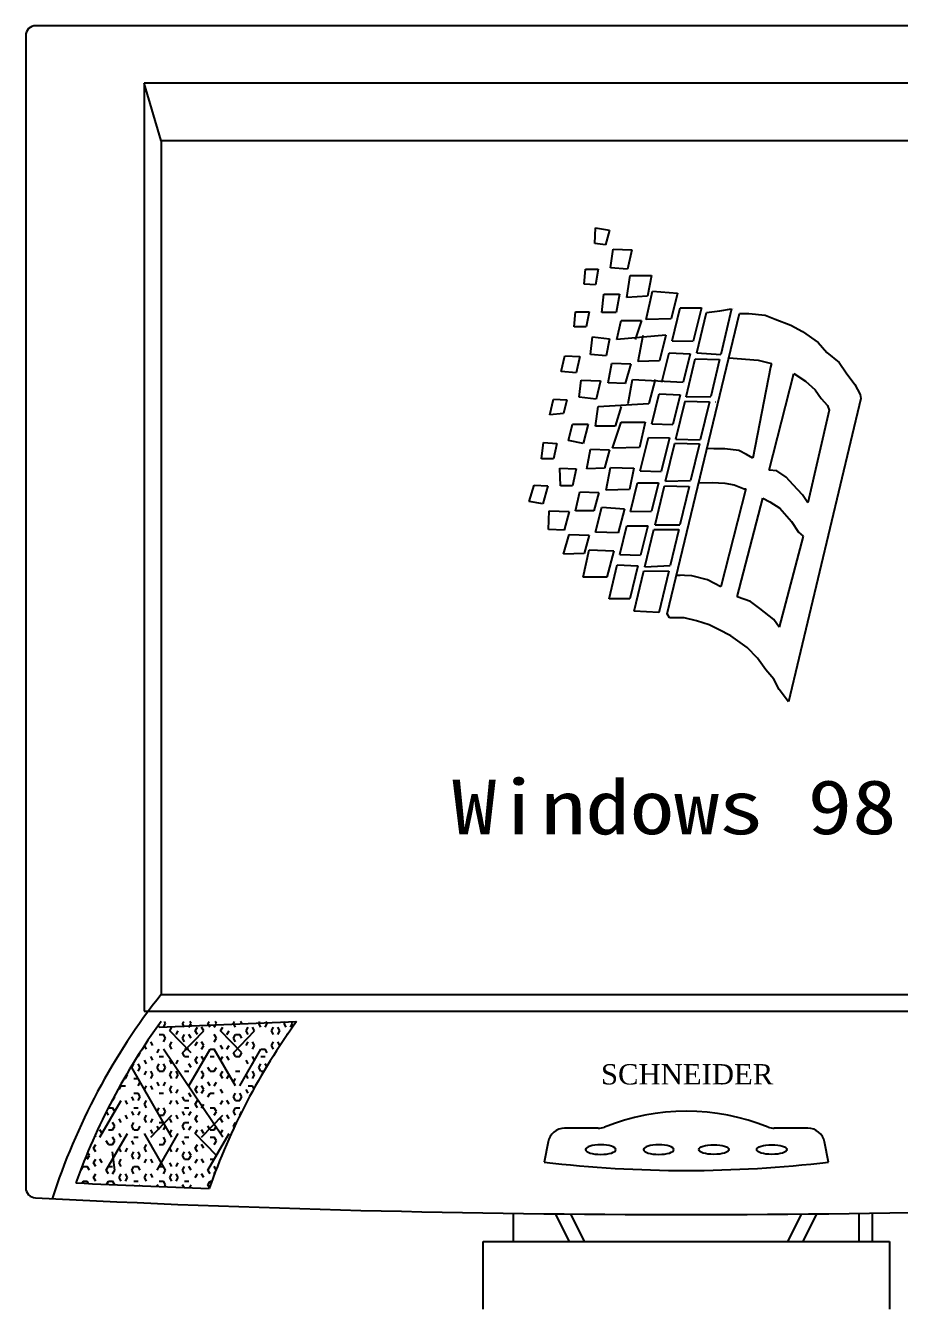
# Model space of a CAD drawing. Header units: inches. Extents: x 6.9 to 49.4, y 11.8 to 36.5.
# Drawn here: x 20.3516 to 20.6095, y 23.1539 to 23.5329 of the extents above; entities that cross this region are included whole.
import ezdxf

# ---------------------------------------------------------------- set-up
doc = ezdxf.new("R2010")
doc.units = ezdxf.units.IN
doc.header["$MEASUREMENT"] = 0
doc.layers.add('02', color=2, linetype='Continuous')
doc.styles.add('STYLE1', font='SimSun.ttf')
doc.styles.add('STYLE4', font='dutcheb.ttf')

msp = doc.modelspace()

# ---------------------------------------------------------------- linework, layer by layer
at = {"layer": '02'}
for p, q in [((20.73864100061072, 23.53293237077675), (20.35464100076532, 23.53293237077675)), ((20.35164100073924, 23.52993237077977), (20.35164100073924, 23.18984212981674)), ((20.3916410007765, 23.49893237076254), (20.38664100065542, 23.51593237075509)), ((20.70664100072062, 23.51593237075509), (20.38664100065542, 23.51593237075509)), ((20.38664100065542, 23.51593237075509), (20.38664100065542, 23.24193237077931)), ((20.70164100059954, 23.49893237076254), (20.3916410007765, 23.49893237076254)), ((20.3916410007765, 23.49893237076254), (20.3916410007765, 23.24693237075486)), ((20.51960582055798, 23.46860069024047), (20.51981581167964, 23.47321873174884)), ((20.51981581167964, 23.47321873174884), (20.52401643691299, 23.47258901956162)), ((20.52401643691299, 23.47258901956162), (20.52275618890015, 23.46818083864424)), ((20.52275618890015, 23.46818083864424), (20.51960582055798, 23.46860069024047)), ((20.52422642803466, 23.46146366959807), (20.52506659322133, 23.46692134904812)), ((20.52506659322133, 23.46692134904812), (20.53052736588469, 23.46671148848624)), ((20.53052736588469, 23.46671148848624), (20.52926721845468, 23.46104381797273)), ((20.51645535163296, 23.45663570230614), (20.5168754342263, 23.46104381797273)), ((20.5168754342263, 23.46104381797273), (20.52065597686632, 23.46104381797273)), ((20.52065597686632, 23.46104381797273), (20.51981581167964, 23.45642577649347)), ((20.52926721845468, 23.46104381797273), (20.52422642803466, 23.46146366959807)), ((20.51981581167964, 23.45642577649347), (20.51645535163296, 23.45663570230614)), ((20.52905712698301, 23.45264737298499), (20.53010728329135, 23.45915461621849)), ((20.53010728329135, 23.45915461621849), (20.53640822114138, 23.45915461621849)), ((20.53640822114138, 23.45915461621849), (20.53514797336137, 23.45306715935955)), ((20.52170613317465, 23.44823919206761), (20.52233620688965, 23.45369693676845)), ((20.52233620688965, 23.45369693676845), (20.52695681436634, 23.45369693676845)), ((20.52695681436634, 23.45369693676845), (20.525906658058, 23.44823919206761)), ((20.53514797336137, 23.45306715935955), (20.52905712698301, 23.45264737298499)), ((20.53475072004547, 23.44618931682568), (20.53664285203157, 23.45451015460209)), ((20.53664285203157, 23.45451015460209), (20.54402230729064, 23.45394280697588)), ((20.54402230729064, 23.45394280697588), (20.54213017530454, 23.44637843270108)), ((20.5424661846151, 23.43992684213232), (20.54483089342428, 23.44959327219773)), ((20.54483089342428, 23.44959327219773), (20.5511350496923, 23.44959327219773)), ((20.5511350496923, 23.44959327219773), (20.54871819426952, 23.43980186888735)), ((20.55262278791232, 23.44827435365665), (20.55653025049431, 23.44873380281866)), ((20.55653025049431, 23.44873380281866), (20.56002646384476, 23.4493161643543)), ((20.56002646384476, 23.4493161643543), (20.55680453756539, 23.43584711421068)), ((20.56066751645593, 23.44942294395083), (20.56066751645593, 23.44942294395083)), ((20.51351487359678, 23.4440409369338), (20.51393495619012, 23.44844911785118)), ((20.51393495619012, 23.44844911785118), (20.51792559053464, 23.44844911785118)), ((20.51792559053464, 23.44844911785118), (20.51708542534796, 23.4440409369338)), ((20.525906658058, 23.44823919206761), (20.52170613317465, 23.44823919206761)), ((20.52611674952967, 23.44026253342532), (20.52737689695967, 23.44593013868804)), ((20.52737689695967, 23.44593013868804), (20.53346774333803, 23.44593013868804)), ((20.53346774333803, 23.44593013868804), (20.53157752219303, 23.44026253342532)), ((20.54213017530454, 23.44637843270108), (20.53475072004547, 23.44618931682568)), ((20.54096421275934, 23.35924629973966), (20.56234005352197, 23.44791744546752)), ((20.54973572238995, 23.43636024212834), (20.55262278791232, 23.44827435365665)), ((20.56234005352197, 23.44791744546752), (20.56509819722449, 23.44791744546752)), ((20.56509819722449, 23.44791744546752), (20.56992497390782, 23.44745799630551)), ((20.56992497390782, 23.44745799630551), (20.57291302180564, 23.44630940601133)), ((20.57291302180564, 23.44630940601133), (20.57750989452651, 23.44447167455588)), ((20.51708542534796, 23.4440409369338), (20.51351487359678, 23.4440409369338)), ((20.54060874602472, 23.44152202299234), (20.52611674952967, 23.44026253342532)), ((20.53241758702969, 23.43375529016272), (20.53388782593137, 23.44152202299234)), ((20.54060874602472, 23.44152202299234), (20.53871852487972, 23.4339651507537)), ((20.57750989452651, 23.44447167455588), (20.58095764976641, 23.44263394310043)), ((20.58095764976641, 23.44263394310043), (20.58555462307012, 23.43941786415895)), ((20.51834557254514, 23.43585441772963), (20.51897564626014, 23.44110217139611)), ((20.51897564626014, 23.44110217139611), (20.52401643691299, 23.44047245920889)), ((20.52401643691299, 23.44047245920889), (20.52296628060466, 23.43543456613339)), ((20.5424661846151, 23.43992684213232), (20.54871819426952, 23.43980186888735)), ((20.58555462307012, 23.43941786415895), (20.58808296339301, 23.43643154238022)), ((20.50973433095677, 23.43081652462503), (20.51078448726511, 23.43543456613339)), ((20.51078448726511, 23.43543456613339), (20.51519510362012, 23.43522464032072)), ((20.51519510362012, 23.43522464032072), (20.51414504789462, 23.43039667302879)), ((20.52296628060466, 23.43543456613339), (20.51834557254514, 23.43585441772963)), ((20.53871852487972, 23.4339651507537), (20.53241758702969, 23.43375529016272)), ((20.53946447374945, 23.42765648243154), (20.54157967146201, 23.43630296311245)), ((20.54157967146201, 23.43630296311245), (20.54779441866739, 23.43605937694452)), ((20.54779441866739, 23.43605937694452), (20.54572029507434, 23.42765648243154)), ((20.54658735732263, 23.42336782090502), (20.54928959955176, 23.43451921879683)), ((20.54928959955176, 23.43451921879683), (20.55644420723146, 23.43434077739154)), ((20.54973572238995, 23.43636024212834), (20.55680453756539, 23.43584711421068)), ((20.55644420723146, 23.43434077739154), (20.55383850264078, 23.42344780178179)), ((20.55919135480834, 23.4348560305291), (20.56785634092702, 23.43413436176276)), ((20.56785634092702, 23.43413436176276), (20.57176380350901, 23.43321546343874)), ((20.58808296339301, 23.43643154238022), (20.5917604214297, 23.43344522063058)), ((20.51414504789462, 23.43039667302879), (20.50973433095677, 23.43081652462503)), ((20.52359635431966, 23.4274579074911), (20.524646510628, 23.43333543856648)), ((20.524646510628, 23.43333543856648), (20.53031727441302, 23.43312551275381)), ((20.53031727441302, 23.43312551275381), (20.52863704438968, 23.42724798167843)), ((20.57153389954654, 23.43206687311546), (20.56624741552113, 23.40518991208888)), ((20.57107419220446, 23.40174414117724), (20.57842930921068, 23.43022914168911)), ((20.57176380350901, 23.43321546343874), (20.57153389954654, 23.43206687311546)), ((20.57842930921068, 23.43022914168911), (20.58187706445059, 23.42793196107165)), ((20.5917604214297, 23.43344522063058), (20.59382905441051, 23.43045889888095)), ((20.59382905441051, 23.43045889888095), (20.59635739473341, 23.42701312796931)), ((20.51498511249846, 23.42325965235728), (20.51561518621346, 23.42829754546188)), ((20.51561518621346, 23.42829754546188), (20.52128605058132, 23.42808761967832)), ((20.52128605058132, 23.42808761967832), (20.52002580256848, 23.42262994019917)), ((20.52863704438968, 23.42724798167843), (20.52359635431966, 23.4274579074911)), ((20.52947720957635, 23.42137045060305), (20.53073735700635, 23.42850747127455)), ((20.53073735700635, 23.42850747127455), (20.54572029507434, 23.42765648243154)), ((20.53745837768255, 23.42850747127455), (20.53556805595471, 23.42137045060305)), ((20.58187706445059, 23.42793196107165), (20.58463520815311, 23.42540508848402)), ((20.59635739473341, 23.42701312796931), (20.59796632037213, 23.42402680619058)), ((20.50637387091009, 23.41801189871991), (20.50742402721843, 23.42262994019917)), ((20.50742402721843, 23.42262994019917), (20.51141456098011, 23.4224200143865)), ((20.51141456098011, 23.4224200143865), (20.51036450525461, 23.41843168506535)), ((20.52002580256848, 23.42262994019917), (20.51498511249846, 23.42325965235728)), ((20.53644974183006, 23.41533289485166), (20.53862124381302, 23.42420953645275)), ((20.53862124381302, 23.42420953645275), (20.54480589649355, 23.42395198024247)), ((20.54480589649355, 23.42395198024247), (20.54265008287219, 23.41521813437363)), ((20.54658735732263, 23.42336782090502), (20.55383850264078, 23.42344780178179)), ((20.59819622433459, 23.4228782158964), (20.57682038380479, 23.33328817181542)), ((20.58463520815311, 23.42540508848402), (20.58647393717145, 23.4228782158964)), ((20.58647393717145, 23.4228782158964), (20.58831276677264, 23.4208107272491)), ((20.59796632037213, 23.42402680619058), (20.59819622433459, 23.4228782158964)), ((20.51036450525461, 23.41843168506535), (20.50637387091009, 23.41801189871991)), ((20.51981581167964, 23.41465328155688), (20.52065597686632, 23.42053081263226)), ((20.52065597686632, 23.42053081263226), (20.53556805595471, 23.42137045060305)), ((20.52737689695967, 23.42053081263226), (20.52569666693633, 23.41465328155688)), ((20.54354848808324, 23.41082725853563), (20.54627631560614, 23.42208423927447)), ((20.54618708559027, 23.42208646851146), (20.55346933871223, 23.42190453630543)), ((20.55346933871223, 23.42190453630543), (20.55077523880353, 23.41064202985514)), ((20.55528274437128, 23.42185923206058), (20.55538103219768, 23.4218567765413)), ((20.58877247411473, 23.41943244495566), (20.5825665751723, 23.39209596951629)), ((20.58831276677264, 23.4208107272491), (20.58877247411473, 23.41943244495566)), ((20.51183464357344, 23.41045502645217), (20.51309489158628, 23.4152829937441)), ((20.51309489158628, 23.4152829937441), (20.51771549883014, 23.4152829937441)), ((20.51771549883014, 23.4152829937441), (20.51624525992846, 23.40961538845228)), ((20.52569666693633, 23.41465328155688), (20.51981581167964, 23.41465328155688)), ((20.52485650151683, 23.40814597307259), (20.52737689695967, 23.415912771153)), ((20.52737689695967, 23.415912771153), (20.53451789964637, 23.415912771153)), ((20.53451789964637, 23.415912771153), (20.53283766962303, 23.40835589888526)), ((20.53644974183006, 23.41533289485166), (20.54265008287219, 23.41521813437363)), ((20.53306982179819, 23.40151649538099), (20.5354809349188, 23.4113726165299)), ((20.5354809349188, 23.4113726165299), (20.54166696316278, 23.41123522316708)), ((20.54166696316278, 23.41123522316708), (20.53921192584274, 23.40128913241575)), ((20.50385357605008, 23.40499734697302), (20.50448364976508, 23.40982531426495)), ((20.50448364976508, 23.40982531426495), (20.50847418352676, 23.40961538845228)), ((20.50847418352676, 23.40961538845228), (20.50742402721843, 23.40499734697302)), ((20.51624525992846, 23.40961538845228), (20.51183464357344, 23.41045502645217)), ((20.5172954162368, 23.40205858143532), (20.51834557254514, 23.40793611251071)), ((20.51834557254514, 23.40793611251071), (20.52401643691299, 23.40772618669804)), ((20.52401643691299, 23.40772618669804), (20.52254619801132, 23.4022684419972)), ((20.53283766962303, 23.40835589888526), (20.52485650151683, 23.40814597307259)), ((20.54054388336552, 23.39842809491462), (20.54327044615237, 23.40967985652174)), ((20.54327044615237, 23.40967985652174), (20.55049958781054, 23.40948968924137)), ((20.54354848808324, 23.41082725853563), (20.55077523880353, 23.41064202985514)), ((20.55049958781054, 23.40948968924137), (20.54789750676317, 23.39861186234999)), ((20.55475503232045, 23.40794654186835), (20.55272858243151, 23.40804719391532)), ((20.55797298418073, 23.40794654186835), (20.55475503232045, 23.40794654186835)), ((20.56211014955951, 23.40748709270634), (20.55797298418073, 23.40794654186835)), ((20.56440868650278, 23.40633850241217), (20.56211014955951, 23.40748709270634)), ((20.50742402721843, 23.40499734697302), (20.50385357605008, 23.40499734697302)), ((20.56624741552113, 23.40518991208888), (20.56440868650278, 23.40633850241217)), ((20.50931434894627, 23.4022684419972), (20.51414504789462, 23.40205858143532)), ((20.5095243398351, 23.39702068833072), (20.50931434894627, 23.4022684419972)), ((20.51414504789462, 23.40205858143532), (20.51309489158628, 23.39702068833072)), ((20.52254619801132, 23.4022684419972), (20.5172954162368, 23.40205858143532)), ((20.52296628060466, 23.3957611987637), (20.52422642803466, 23.40247836780987)), ((20.52422642803466, 23.40247836780987), (20.53115743959969, 23.4022684419972)), ((20.53115743959969, 23.4022684419972), (20.52989729216969, 23.39597112454727)), ((20.53306982179819, 23.40151649538099), (20.53921192584274, 23.40128913241575)), ((20.57337272914773, 23.40151444920708), (20.57107419220446, 23.40174414117724)), ((20.57613087285025, 23.39967665252994), (20.57337272914773, 23.40151444920708)), ((20.57819950583106, 23.39737947191248), (20.57613087285025, 23.39967665252994)), ((20.50028302453173, 23.39240258160067), (20.50175326343341, 23.39723054892171)), ((20.50175326343341, 23.39723054892171), (20.50574379719509, 23.39702068833072)), ((20.50574379719509, 23.39702068833072), (20.50427355829341, 23.39177286944256)), ((20.51309489158628, 23.39702068833072), (20.5095243398351, 23.39702068833072)), ((20.52989729216969, 23.39597112454727), (20.52296628060466, 23.3957611987637)), ((20.530126473193, 23.38948470810216), (20.53220130994631, 23.39796620251515)), ((20.53220130994631, 23.39796620251515), (20.53839171237959, 23.39796620251515)), ((20.53839171237959, 23.39796620251515), (20.53632500677084, 23.38959335965707)), ((20.53742596905393, 23.38556133585304), (20.54020789733803, 23.39704157501479)), ((20.54020789733803, 23.39704157501479), (20.54747842906689, 23.3968599356515)), ((20.54054388336552, 23.39842809491462), (20.54789750676317, 23.39861186234999)), ((20.54747842906689, 23.3968599356515), (20.54477569533227, 23.38556133585304)), ((20.5502995411185, 23.39797105787808), (20.5542954255612, 23.39806867826634)), ((20.5542954255612, 23.39806867826634), (20.55797298418073, 23.39783892107449)), ((20.56417878254032, 23.3962308815892), (20.55682366530126, 23.36728643191533)), ((20.55797298418073, 23.39783892107449), (20.56073112788325, 23.39737947191248)), ((20.56073112788325, 23.39737947191248), (20.5637190749654, 23.3962308815892)), ((20.5637190749654, 23.3962308815892), (20.56417878254032, 23.3962308815892)), ((20.58095764976641, 23.39439315013375), (20.57819950583106, 23.39737947191248)), ((20.50427355829341, 23.39177286944256), (20.50028302453173, 23.39240258160067)), ((20.51393495619012, 23.38967374187565), (20.51519510362012, 23.39534134713837)), ((20.51519510362012, 23.39534134713837), (20.52086596798798, 23.39513148657649)), ((20.52086596798798, 23.39513148657649), (20.51939572885347, 23.38967374187565)), ((20.56165044198459, 23.3643001101657), (20.56923546318611, 23.39347431703142)), ((20.56923546318611, 23.39347431703142), (20.57130409616692, 23.39232572673724)), ((20.57130409616692, 23.39232572673724), (20.57429204324907, 23.3904879300601)), ((20.5825665751723, 23.39209596951629), (20.58095764976641, 23.39439315013375)), ((20.50595378831675, 23.3842160624256), (20.50616387978842, 23.38967374187565)), ((20.50616387978842, 23.38967374187565), (20.51204473527795, 23.38946381606298)), ((20.51204473527795, 23.38946381606298), (20.51057449614344, 23.38400613661294)), ((20.51939572885347, 23.38967374187565), (20.51393495619012, 23.38967374187565)), ((20.51981581167964, 23.38337635920403), (20.52170613317465, 23.3907233056591)), ((20.52170613317465, 23.3907233056591), (20.52842705326801, 23.39030345406287)), ((20.52842705326801, 23.39030345406287), (20.52653673154017, 23.38316649864215)), ((20.530126473193, 23.38948470810216), (20.53632500677084, 23.38959335965707)), ((20.57429204324907, 23.3904879300601), (20.57773979848897, 23.38658277517903)), ((20.52701288534043, 23.37675701817285), (20.52910175968608, 23.38529589518226)), ((20.52910175968608, 23.38529589518226), (20.53526424456103, 23.38529589518226)), ((20.53526424456103, 23.38529589518226), (20.53312809092639, 23.3766416983483)), ((20.53742596905393, 23.38556133585304), (20.54477569533227, 23.38556133585304)), ((20.57773979848897, 23.38658277517903), (20.57980843146978, 23.38336669623756)), ((20.51057449614344, 23.38400613661294), (20.50595378831675, 23.3842160624256)), ((20.51036450525461, 23.37686911594143), (20.51204473527795, 23.38274664701681)), ((20.51204473527795, 23.38274664701681), (20.51792559053464, 23.38253672123325)), ((20.51792559053464, 23.38253672123325), (20.51645535163296, 23.3770790417541)), ((20.52653673154017, 23.38316649864215), (20.51981581167964, 23.38337635920403)), ((20.5344249725127, 23.37317706291584), (20.53709197931638, 23.38418305355959)), ((20.53709197931638, 23.38418305355959), (20.54444599689631, 23.38418305355959)), ((20.54444599689631, 23.38418305355959), (20.54190042826993, 23.37354147244265)), ((20.58118745314604, 23.38221810591427), (20.57406223986944, 23.35534107963691)), ((20.57980843146978, 23.38336669623756), (20.58118745314604, 23.38221810591427)), ((20.51645535163296, 23.3770790417541), (20.51036450525461, 23.37686911594143)), ((20.51624525992846, 23.37015194689526), (20.51792559053464, 23.37812860553755)), ((20.51792559053464, 23.37812860553755), (20.525276584343, 23.37791867972488)), ((20.525276584343, 23.37791867972488), (20.52317627172632, 23.37015194689526)), ((20.52701288534043, 23.37675701817285), (20.53312809092639, 23.3766416983483)), ((20.5238278673747, 23.36373733716688), (20.52626463866508, 23.373698343544)), ((20.52626463866508, 23.373698343544), (20.53234797043441, 23.37348119672175)), ((20.53234797043441, 23.37348119672175), (20.52994285060739, 23.36373733716688)), ((20.5344249725127, 23.37317706291584), (20.54190042826993, 23.37354147244265)), ((20.52317627172632, 23.37015194689526), (20.51624525992846, 23.37015194689526)), ((20.53124704796536, 23.3600626570908), (20.53414221948659, 23.37201021983425)), ((20.53414221948659, 23.37201021983425), (20.54149229221692, 23.37183528608081)), ((20.54149229221692, 23.37183528608081), (20.53856626132218, 23.3596032079288)), ((20.54373697776062, 23.37074826779213), (20.54441196799925, 23.37073220282697)), ((20.54395226065716, 23.37073220282697), (20.54484504021419, 23.3706852458629)), ((20.5483193299984, 23.37050251085681), (20.54395226065716, 23.37073220282697)), ((20.5529163033021, 23.36935392056263), (20.5483193299984, 23.37050251085681)), ((20.55498493628291, 23.36820533023934), (20.5529163033021, 23.36935392056263)), ((20.55682366530126, 23.36728643191533), (20.55498493628291, 23.36820533023934)), ((20.52994285060739, 23.36373733716688), (20.5238278673747, 23.36373733716688)), ((20.56555790456658, 23.36292182787225), (20.56165044198459, 23.3643001101657)), ((20.56831604850193, 23.36085433922495), (20.56555790456658, 23.36292182787225)), ((20.53858384445956, 23.35967671346522), (20.53124704796536, 23.3600626570908)), ((20.54165382429672, 23.35809770944548), (20.54096421275934, 23.35924629973966)), ((20.54602089363797, 23.35809770944548), (20.54165382429672, 23.35809770944548)), ((20.54969845225749, 23.35717887634315), (20.54602089363797, 23.35809770944548)), ((20.57245331446355, 23.35763826025437), (20.56831604850193, 23.36085433922495)), ((20.55337601064419, 23.35603028601987), (20.54969845225749, 23.35717887634315)), ((20.55613415457955, 23.35465193850474), (20.55337601064419, 23.35603028601987)), ((20.55981171296624, 23.35281420707839), (20.55613415457955, 23.35465193850474)), ((20.57406223986944, 23.35534107963691), (20.57245331446355, 23.35763826025437)), ((20.56463848988241, 23.34936843613765), (20.55981171296624, 23.35281420707839)), ((20.56762653754739, 23.34615235719617), (20.56463848988241, 23.34936843613765)), ((20.57015487787029, 23.34270665147711), (20.56762653754739, 23.34615235719617)), ((20.57245331446355, 23.33995002169764), (20.57015487787029, 23.34270665147711)), ((20.57406223986944, 23.33696369994801), (20.57245331446355, 23.33995002169764)), ((20.57682038380479, 23.33328817181542), (20.57406223986944, 23.33696369994801)), ((20.3916410007765, 23.24693237075486), (20.70164100059954, 23.24693237075486)), ((20.38664100065542, 23.24193237077931), (20.70664100072062, 23.24193237077931)), ((20.39106691514788, 23.23724420135046), (20.39076871753385, 23.23776069477686)), ((20.3910669046705, 23.23724419445285), (20.43161017287238, 23.23893237078233)), ((20.39231691581843, 23.23724418877761), (20.39294191592088, 23.23832672053619)), ((20.39294191522239, 23.23832673310904), (20.39259225016175, 23.23893237078233)), ((20.39419191589294, 23.23616165701902), (20.39481691576255, 23.23724418877761)), ((20.39856691521307, 23.23724420135046), (20.39794191511063, 23.23832673310904)), ((20.39794191580912, 23.23832672053619), (20.39829158808751, 23.23893237078233)), ((20.39981691588363, 23.23724418877761), (20.40044191598607, 23.23832672053619)), ((20.40044191505475, 23.23832673310904), (20.40009224999411, 23.23893237078233)), ((20.40169191595813, 23.23616165701902), (20.40231691582775, 23.23724418877761)), ((20.40419191520376, 23.23616166959188), (20.40356691510132, 23.23724420135046)), ((20.40606691504544, 23.23724420135046), (20.40544191517582, 23.23832673310904)), ((20.40544191587431, 23.23832672053619), (20.4057915881527, 23.23893237078233)), ((20.40731691594882, 23.23724418877761), (20.40794191581843, 23.23832672053619)), ((20.40794191511994, 23.23832673310904), (20.4075922500593, 23.23893237078233)), ((20.40919191579049, 23.23616165701902), (20.40981691589294, 23.23724418877761)), ((20.41356691511063, 23.23724420135046), (20.41294191524101, 23.23832673310904)), ((20.41294191593951, 23.23832672053619), (20.41329158821789, 23.23893237078233)), ((20.41544191518513, 23.23832673310904), (20.41509225012449, 23.23893237078233)), ((20.41669191585569, 23.23616165701902), (20.41731691595813, 23.23724418877761)), ((20.41919191510132, 23.23616166959188), (20.4185669152317, 23.23724420135046)), ((20.42106691517582, 23.23724420135046), (20.42044191507338, 23.23832673310904)), ((20.42044191577187, 23.23832672053619), (20.42079158828309, 23.23893237078233)), ((20.42231691584637, 23.23724418877761), (20.42294191594882, 23.23832672053619)), ((20.42294191525033, 23.23832673310904), (20.42259225018969, 23.23893237078233)), ((20.42419191592088, 23.23616165701902), (20.42481691579049, 23.23724418877761)), ((20.42669191516651, 23.23616166959188), (20.42606691506406, 23.23724420135046)), ((20.42856691524101, 23.23724420135046), (20.42794191513857, 23.23832673310904)), ((20.42794191583706, 23.23832672053619), (20.42829158811545, 23.23893237078233)), ((20.42981691591157, 23.23724418877761), (20.43044191578118, 23.23832672053619)), ((20.43044191508269, 23.23832673310904), (20.43009225002205, 23.23893237078233)), ((20.38919191507338, 23.23183154258664), (20.38856691520376, 23.23291407434523)), ((20.3910669046705, 23.23507913093568), (20.39231690464256, 23.23507913093568)), ((20.39294191522239, 23.23399660610381), (20.39231691511994, 23.23507913783329)), ((20.39231691581843, 23.23291406174327), (20.39294191592088, 23.23399659350185)), ((20.40044191505475, 23.22966647906948), (20.39419191519445, 23.23616166959188)), ((20.39419191589294, 23.23183153001379), (20.39481691576255, 23.23291406174327)), ((20.39606691596745, 23.23507912526044), (20.39669191583706, 23.23616165701902)), ((20.39856691521307, 23.23291407434523), (20.39794191511063, 23.23399660610381)), ((20.39794191580912, 23.22966646649662), (20.40419191590225, 23.23616165701902)), ((20.39794191580912, 23.23399659350185), (20.39856691591157, 23.23507912526044)), ((20.40044191505475, 23.23399660610381), (20.39981691518513, 23.23507913783329)), ((20.40231691512925, 23.23507913783329), (20.40169191525964, 23.23616166959188)), ((20.40169191595813, 23.23183152998469), (20.40231691582775, 23.23291406174327)), ((20.40419191520376, 23.23183154258664), (20.40356691510132, 23.23291407434523)), ((20.40794191511994, 23.23399660610381), (20.40731691525033, 23.23507913783329)), ((20.40731691594882, 23.23291406174327), (20.40794191581843, 23.23399659350185)), ((20.41544191518513, 23.22966647906948), (20.409191915092, 23.23616166959188)), ((20.411066915865, 23.23507912526044), (20.41169191596745, 23.23616165701902)), ((20.41356691511063, 23.23291407434523), (20.41294191524101, 23.23399660610381)), ((20.41294191593951, 23.22966646649662), (20.41919191579981, 23.23616165701902)), ((20.41294191593951, 23.23399659350185), (20.41356691580912, 23.23507912526044)), ((20.41356690463325, 23.23507913093568), (20.41481690460531, 23.23507913093568)), ((20.41544191518513, 23.23399660610381), (20.41481691508269, 23.2350791378624)), ((20.41731691525964, 23.2350791378624), (20.41669191515719, 23.23616166959188)), ((20.41669191585569, 23.23183152998469), (20.41731691595813, 23.23291406174327)), ((20.41919191510132, 23.23183154258664), (20.4185669152317, 23.23291407434523)), ((20.424816915092, 23.2350791378624), (20.42419191522239, 23.23616166959188)), ((20.42419191592088, 23.23183152998469), (20.42481691579049, 23.23291406174327)), ((20.42669191516651, 23.23183154258664), (20.42606691506406, 23.23291407434523)), ((20.42606691576255, 23.23507912526044), (20.426691915865, 23.23616165701902)), ((20.4280360660301, 23.23383353198666), (20.42794191513857, 23.23399660610381)), ((20.4285669045308, 23.23507913093568), (20.42888644712692, 23.23507913093568)), ((20.38481691575324, 23.22858393473804), (20.38544191585569, 23.22966646649662)), ((20.38544191515719, 23.22966647906948), (20.38537794097973, 23.2297772855011)), ((20.3873169152317, 23.23074901082806), (20.38670023370249, 23.23181713441523)), ((20.39044191597676, 23.22966646649662), (20.39106691584637, 23.2307489982552)), ((20.40981691519445, 23.20476824870935), (20.39231691511994, 23.23074901082806)), ((20.39481691506406, 23.23074901082806), (20.39419191519445, 23.23183154258664)), ((20.39856691521307, 23.22858394731089), (20.39794191511063, 23.22966647906948)), ((20.39856690450286, 23.23074900393045), (20.39981690470776, 23.23074900393045)), ((20.39981691588363, 23.21992368069847), (20.40606691597676, 23.2307489982552)), ((20.40356691579981, 23.2307489982552), (20.40419191590225, 23.23183152998469)), ((20.40606690456806, 23.23074900393045), (20.40731690454012, 23.23074900393045)), ((20.41356691511063, 23.21992369327132), (20.40731691525033, 23.23074901082806)), ((20.40981691519445, 23.23074901082806), (20.409191915092, 23.23183154258664)), ((20.411066915865, 23.2307489982552), (20.41169191596745, 23.23183152998469)), ((20.41356691511063, 23.22858394731089), (20.41294191524101, 23.22966647906948)), ((20.41481691578118, 23.21992368069847), (20.42106691587431, 23.2307489982552)), ((20.41481691578118, 23.22858393473804), (20.41544191588363, 23.22966646649662)), ((20.41856691593019, 23.2307489982552), (20.41919191579981, 23.23183152998469)), ((20.42106690469844, 23.23074900393045), (20.4223169046705, 23.23074900393045)), ((20.42294191525033, 23.22966647906948), (20.42231691514788, 23.23074901082806)), ((20.424816915092, 23.23074901082806), (20.42419191522239, 23.23183154258664)), ((20.42664037042012, 23.23174225078334), (20.426691915865, 23.23183152998469)), ((20.39481691506406, 23.20476824870935), (20.38294191521307, 23.22533635206424)), ((20.38294191591157, 23.22533633946228), (20.38356691578118, 23.22641887122087)), ((20.38462126257544, 23.22858394041328), (20.38481690457737, 23.22858394041328)), ((20.38544191515719, 23.22533635206424), (20.38481691505475, 23.22641888379372)), ((20.38481691575324, 23.2242538077037), (20.38544191585569, 23.22533633946228)), ((20.3873169152317, 23.22641888379372), (20.38669191512925, 23.22750141555231)), ((20.38919191507338, 23.22750141555231), (20.38856691520376, 23.22858394731089)), ((20.39106691514788, 23.22425382030566), (20.39044191504544, 23.22533635206424)), ((20.39044191597676, 23.22533633946228), (20.39106691584637, 23.22641887122087)), ((20.3910669046705, 23.22858394041328), (20.39231690464256, 23.22858394041328)), ((20.39294191522239, 23.22533635206424), (20.39231691511994, 23.22641888379372)), ((20.39231691581843, 23.2242538077037), (20.39294191592088, 23.22533633946228)), ((20.39481691506406, 23.22641888379372), (20.39419191519445, 23.22750141555231)), ((20.39606691596745, 23.22641887122087), (20.39669191583706, 23.22750140297945)), ((20.39856690450286, 23.22858394041328), (20.39981690470776, 23.22858394041328)), ((20.40044191505475, 23.22533635206424), (20.39981691518513, 23.22641888379372)), ((20.40231691512925, 23.22641888382283), (20.40169191525964, 23.22750141555231)), ((20.40169191595813, 23.22750140297945), (20.40231691582775, 23.22858393473804)), ((20.40419191520376, 23.22750141555231), (20.40356691510132, 23.22858394731089)), ((20.40606691504544, 23.22425382030566), (20.40544191517582, 23.22533635206424)), ((20.40606690456806, 23.22858394041328), (20.40731690454012, 23.22858394041328)), ((20.40731691594882, 23.2242538077037), (20.40794191581843, 23.22533633946228)), ((20.40981691519445, 23.22641888382283), (20.409191915092, 23.22750141555231)), ((20.40919191579049, 23.22750140297945), (20.40981691589294, 23.22858393473804)), ((20.41169191526895, 23.22750141555231), (20.41106691516651, 23.22858394731089)), ((20.41356690463325, 23.22858394041328), (20.41481690460531, 23.22858394041328)), ((20.41731691525964, 23.22641888382283), (20.41669191515719, 23.22750141555231)), ((20.41919191510132, 23.22750141555231), (20.4185669152317, 23.22858394731089)), ((20.41856691593019, 23.22641887122087), (20.41919191579981, 23.22750140297945)), ((20.42106691517582, 23.22425382030566), (20.42044191507338, 23.22533635206424)), ((20.42044191577187, 23.22533633946228), (20.42106691587431, 23.22641887122087)), ((20.42106690469844, 23.22858394041328), (20.4223169046705, 23.22858394041328)), ((20.42277737755975, 23.22562133953694), (20.42231691514788, 23.22641888382283)), ((20.38071332920989, 23.22208874989088), (20.38106690466119, 23.22208874989088)), ((20.38106691583706, 23.22208874421564), (20.38169191593951, 23.22317127597422)), ((20.38169191524101, 23.22317128854707), (20.38151738702035, 23.22347358028425)), ((20.38356690460531, 23.22208874989088), (20.38481690457737, 23.22208874989088)), ((20.38544191515719, 23.22100622502991), (20.38481691505475, 23.22208875678849)), ((20.38669191582775, 23.22317127597422), (20.38731691593019, 23.2242538077037)), ((20.38919191507338, 23.22317128854707), (20.38856691520376, 23.22425382030566)), ((20.38856691590225, 23.22208874421564), (20.38919191577187, 23.22317127597422)), ((20.3910669046705, 23.22425381337895), (20.39231690464256, 23.22425381337895)), ((20.39481691506406, 23.22208875678849), (20.39419191519445, 23.22317128854707)), ((20.39419191589294, 23.22317127597422), (20.39481691576255, 23.2242538077037)), ((20.39669191513857, 23.22317128854707), (20.39606691526895, 23.22425382030566)), ((20.39606691596745, 23.22208874421564), (20.39669191583706, 23.22317127597422)), ((20.39856690450286, 23.22425381337895), (20.39981690470776, 23.22425381337895)), ((20.40169191595813, 23.22317127597422), (20.40231691582775, 23.2242538077037)), ((20.40419191520376, 23.22317128854707), (20.40356691510132, 23.22425382030566)), ((20.40356691579981, 23.22208874421564), (20.40419191590225, 23.22317127597422)), ((20.40606690456806, 23.22425381337895), (20.40731690454012, 23.22425381337895)), ((20.40981691519445, 23.22208875678849), (20.409191915092, 23.22317128854707)), ((20.40919191579049, 23.22317127594512), (20.40981691589294, 23.2242538077037)), ((20.41169191526895, 23.22317128854707), (20.41106691516651, 23.22425382030566)), ((20.411066915865, 23.22208874421564), (20.41169191596745, 23.22317127594512)), ((20.41294191593951, 23.22100621245705), (20.41356691580912, 23.22208874421564)), ((20.41356690463325, 23.22425381337895), (20.41481690460531, 23.22425381337895)), ((20.41731691525964, 23.22208875678849), (20.41669191515719, 23.22317128854707)), ((20.41919191510132, 23.22317128854707), (20.4185669152317, 23.22425382030566)), ((20.41856691593019, 23.22208874421564), (20.41919191579981, 23.22317127594512)), ((20.42106690469844, 23.22425381337895), (20.42195787772251, 23.22425381337895)), ((20.37919191576255, 23.21884114893988), (20.379816915865, 23.21992368069847)), ((20.37981690468913, 23.21992368637371), (20.38106690466119, 23.21992368637371)), ((20.38356690460531, 23.21775862285655), (20.38481690457737, 23.21775862285655)), ((20.38544191515719, 23.21667609802467), (20.38481691505475, 23.21775862975415)), ((20.38481691598607, 23.21992368069847), (20.38544191585569, 23.22100621245705)), ((20.3873169152317, 23.21775862975415), (20.38669191512925, 23.21884116151274)), ((20.38669191582775, 23.21884114893988), (20.38731691593019, 23.21992368069847)), ((20.38919191507338, 23.21884116151274), (20.38856691520376, 23.21992369327132)), ((20.39106691514788, 23.21992369327132), (20.39044191504544, 23.22100622502991)), ((20.3910669046705, 23.21775862285655), (20.39231690464256, 23.21775862285655)), ((20.39231691581843, 23.21992368069847), (20.39294191592088, 23.22100621245705)), ((20.39481691506406, 23.21775862978326), (20.39419191519445, 23.21884116151274)), ((20.39419191589294, 23.21884114893988), (20.39481691576255, 23.21992368069847)), ((20.39606691596745, 23.2177586171813), (20.39669191583706, 23.21884114893988)), ((20.40044191505475, 23.21667609802467), (20.39981691518513, 23.21775862978326)), ((20.40231691512925, 23.21775862978326), (20.40169191525964, 23.21884116151274)), ((20.40169191595813, 23.21884114893988), (20.40231691582775, 23.21992368069847)), ((20.40419191520376, 23.21884116151274), (20.40356691510132, 23.21992369327132)), ((20.40356691579981, 23.2177586171813), (20.40419191590225, 23.21884114893988)), ((20.40606691504544, 23.21992369327132), (20.40544191517582, 23.22100622502991)), ((20.40544191587431, 23.21667608542272), (20.40606691597676, 23.2177586171813)), ((20.40606690456806, 23.21775862285655), (20.40731690454012, 23.21775862285655)), ((20.40731691594882, 23.21992368069847), (20.40794191581843, 23.22100621245705)), ((20.40981691519445, 23.21775862978326), (20.409191915092, 23.21884116151274)), ((20.41294191593951, 23.21667608542272), (20.41356691580912, 23.2177586171813)), ((20.41544191518513, 23.21667609802467), (20.41481691508269, 23.21775862978326)), ((20.41731691525964, 23.21775862978326), (20.41669191515719, 23.21884116151274)), ((20.41731690454943, 23.21992368637371), (20.41856690452149, 23.21992368637371)), ((20.41902378436824, 23.21913237246123), (20.4185669152317, 23.21992369327132)), ((20.37356691577187, 23.2047682361365), (20.379816915865, 23.21559355369324)), ((20.37731691592088, 23.21559355369324), (20.37794191579049, 23.21667608542272)), ((20.377941915092, 23.21667609802467), (20.37782450791163, 23.21687945332748)), ((20.38169191524101, 23.21451103450751), (20.38106691513857, 23.21559356626609)), ((20.38356691508269, 23.21559356626609), (20.38294191521307, 23.21667609802467)), ((20.38481691598607, 23.21559355366413), (20.38544191585569, 23.21667608542272)), ((20.3873169152317, 23.21342850274892), (20.38669191512925, 23.21451103450751)), ((20.38669191582775, 23.21451102193465), (20.38731691593019, 23.21559355366413)), ((20.39419191589294, 23.21451102193465), (20.39481691576255, 23.21559355366413)), ((20.39669191513857, 23.21451103450751), (20.39606691526895, 23.21559356626609)), ((20.39856691521307, 23.21559356626609), (20.39794191511063, 23.21667609802467)), ((20.39856690450286, 23.21559355933938), (20.39981690470776, 23.21559355933938)), ((20.40231691512925, 23.21342850274892), (20.40169191525964, 23.21451103450751)), ((20.40169191595813, 23.21451102193465), (20.40231691582775, 23.21559355366413)), ((20.40356691579981, 23.21342849017607), (20.40419191590225, 23.21451102193465)), ((20.40919191579049, 23.21451102193465), (20.40981691589294, 23.21559355366413)), ((20.41169191526895, 23.21451103450751), (20.41106691516651, 23.21559356626609)), ((20.41356691511063, 23.21559356626609), (20.41294191524101, 23.21667609802467)), ((20.41356690463325, 23.21559355933938), (20.41481690460531, 23.21559355933938)), ((20.41481691578118, 23.21559355366413), (20.41544191588363, 23.21667608542272)), ((20.37606691525033, 23.21126343923175), (20.37546169737069, 23.21231170713805)), ((20.37572651917761, 23.21283890591372), (20.37606691594882, 23.21342849017607)), ((20.37606690454012, 23.21342849585131), (20.37731690451218, 23.21342849585131)), ((20.377941915092, 23.21234597099034), (20.37731691522239, 23.21342850274892)), ((20.37731691592088, 23.2112634266589), (20.37794191579049, 23.21234595841748)), ((20.37981691516651, 23.20909837574369), (20.37919191506406, 23.21018090747317)), ((20.38169191524101, 23.21018090747317), (20.38106691513857, 23.21126343923175)), ((20.38356691508269, 23.21126343923175), (20.38294191521307, 23.21234597099034)), ((20.38356690460531, 23.21342849585131), (20.38481690457737, 23.21342849585131)), ((20.38481691598607, 23.2112634266589), (20.38544191585569, 23.21234595841748)), ((20.3873169152317, 23.20909837574369), (20.38669191512925, 23.21018090747317)), ((20.38669191582775, 23.21018089490031), (20.38731691593019, 23.2112634266589)), ((20.38856691590225, 23.2047682361365), (20.39481691576255, 23.2112634266589)), ((20.38856691590225, 23.20909836314173), (20.38919191577187, 23.21018089490031)), ((20.39044191597676, 23.21234595841748), (20.39106691584637, 23.21342849017607)), ((20.3910669046705, 23.21126343233415), (20.39231690464256, 23.21126343233415)), ((20.39294191522239, 23.21234597099034), (20.39231691511994, 23.21342850274892)), ((20.39231691581843, 23.2112634266589), (20.39294191592088, 23.21234595841748)), ((20.39481691506406, 23.20909837574369), (20.39419191519445, 23.21018090747317)), ((20.39669191513857, 23.21018090747317), (20.39606691526895, 23.21126343923175)), ((20.39856691521307, 23.21126343923175), (20.39794191511063, 23.21234597099034)), ((20.39856690450286, 23.21342849585131), (20.39981690470776, 23.21342849585131)), ((20.39981691588363, 23.2112634266589), (20.40044191598607, 23.21234595841748)), ((20.40231691512925, 23.20909837574369), (20.40169191525964, 23.21018090747317)), ((20.40169191595813, 23.21018089490031), (20.40231691582775, 23.2112634266589)), ((20.40356691579981, 23.2047682361365), (20.40981691589294, 23.2112634266589)), ((20.40606690456806, 23.21342849585131), (20.40731690454012, 23.21342849585131)), ((20.40794191511994, 23.21234597099034), (20.40731691525033, 23.21342850274892)), ((20.40731691594882, 23.2112634266589), (20.40794191581843, 23.21234595841748)), ((20.40981691519445, 23.20909837574369), (20.409191915092, 23.21018090747317)), ((20.41169191526895, 23.21018090747317), (20.41106691516651, 23.21126343923175)), ((20.41356691511063, 23.21126343923175), (20.41294191524101, 23.21234597099034)), ((20.41294191593951, 23.21234595841748), (20.41356691580912, 23.21342849017607)), ((20.41356690463325, 23.21342849585131), (20.41481690460531, 23.21342849585131)), ((20.41481691578118, 23.2112634266589), (20.41544191588363, 23.21234595841748)), ((20.37419191517582, 23.20585078046794), (20.37356691507338, 23.20693331222652)), ((20.37606690454012, 23.20693330529981), (20.37731690451218, 23.20693330529981)), ((20.377941915092, 23.20801584398511), (20.37731691522239, 23.20909837571459)), ((20.37731691592088, 23.20693329965367), (20.37794191579049, 23.20801583138315)), ((20.38356691508269, 23.20693331222652), (20.38294191521307, 23.20801584398511)), ((20.38294191591157, 23.20801583138315), (20.38356691578118, 23.20909836314173)), ((20.38356690460531, 23.20693330529981), (20.38481690457737, 23.20693330529981)), ((20.38481691598607, 23.20693329965367), (20.38544191585569, 23.20801583138315)), ((20.38919191507338, 23.20585078046794), (20.38856691520376, 23.20693331222652)), ((20.39106691514788, 23.20693331222652), (20.39044191504544, 23.20801584398511)), ((20.3910669046705, 23.20909836881698), (20.39231690464256, 23.20909836881698)), ((20.39231691581843, 23.20693329965367), (20.39294191592088, 23.20801583138315)), ((20.39419191589294, 23.20585076789508), (20.39481691576255, 23.20693329962456)), ((20.39856691521307, 23.20693331222652), (20.39794191511063, 23.20801584398511)), ((20.39794191580912, 23.20801583138315), (20.39856691591157, 23.20909836314173)), ((20.39856690450286, 23.20909836881698), (20.39981690470776, 23.20909836881698)), ((20.39981691588363, 23.20693329962456), (20.40044191598607, 23.20801583138315)), ((20.40169191595813, 23.20585076789508), (20.40231691582775, 23.20693329962456)), ((20.40419191520376, 23.20585078046794), (20.40356691510132, 23.20693331222652)), ((20.40606691504544, 23.20693331222652), (20.40544191517582, 23.20801584398511)), ((20.40606690456806, 23.20693330529981), (20.40731690454012, 23.20693330529981)), ((20.40731691594882, 23.20693329962456), (20.40794191581843, 23.20801583138315)), ((20.40919191579049, 23.20585076789508), (20.40981691589294, 23.20693329962456)), ((20.41316541892191, 23.2076287240409), (20.41294191524101, 23.20801584398511)), ((20.41294191593951, 23.20801583138315), (20.41356691580912, 23.20909836314173)), ((20.41356690463325, 23.20909836881698), (20.41385999138182, 23.20909836881698)), ((20.52066023859842, 23.20739414795322), (20.51074002033746, 23.20739414795322)), ((20.58254198127141, 23.20739414795322), (20.57262176277762, 23.20739414795322)), ((20.37169191593019, 23.20152064086075), (20.37231691579981, 23.20260317261933)), ((20.37231691510132, 23.20476824870935), (20.37207675285352, 23.20518422201645)), ((20.37606691525033, 23.20260318519219), (20.37544191514788, 23.20368571695077)), ((20.37544191584637, 23.19502545033835), (20.38169191593951, 23.20585076789508)), ((20.37606690454012, 23.20260317829458), (20.37731690451218, 23.20260317829458)), ((20.377941915092, 23.20368571695077), (20.37731691522239, 23.20476824870935)), ((20.37731691592088, 23.20260317261933), (20.37794191579049, 23.20368570437791)), ((20.37981691516651, 23.20476824870935), (20.37919191506406, 23.20585078046794)), ((20.38356691508269, 23.20260318519219), (20.38294191521307, 23.20368571695077)), ((20.38356690460531, 23.20476824181175), (20.38481690457737, 23.20476824181175)), ((20.39294191522239, 23.1950254629112), (20.38669191512925, 23.20585078046794)), ((20.38669191582775, 23.20152064086075), (20.38731691593019, 23.20260317261933)), ((20.38919191507338, 23.2015206534336), (20.38856691520376, 23.20260318519219)), ((20.39044191597676, 23.19502545033835), (20.39669191583706, 23.20585076789508)), ((20.3910669046705, 23.20260317829458), (20.39231690464256, 23.20260317829458)), ((20.39294191522239, 23.20368571695077), (20.39231691511994, 23.20476824870935)), ((20.39231691581843, 23.20260317261933), (20.39294191592088, 23.20368570437791)), ((20.39856691521307, 23.20260318519219), (20.39794191511063, 23.20368571695077)), ((20.39856690450286, 23.20476824181175), (20.39981690470776, 23.20476824181175)), ((20.40794191511994, 23.19935558994554), (20.40169191525964, 23.20585078046794)), ((20.40169191595813, 23.20152064086075), (20.40231691582775, 23.20260317261933)), ((20.40419191520376, 23.2015206534627), (20.40356691510132, 23.20260318519219)), ((20.40544191587431, 23.19502545033835), (20.41169191596745, 23.20585076789508)), ((20.40606690456806, 23.20476824181175), (20.40731690454012, 23.20476824181175)), ((20.40794191511994, 23.20368571695077), (20.40731691525033, 23.20476824870935)), ((20.40731691594882, 23.20260317261933), (20.40794191581843, 23.20368570437791)), ((20.50583711688122, 23.20337472863981), (20.50464100067219, 23.19739414794391)), ((20.58864100070385, 23.19739414794391), (20.58744488449482, 23.20337472863981)), ((20.36981691585569, 23.1982730456141), (20.37044191595813, 23.19935557734358)), ((20.37044191525964, 23.19935558994554), (20.369933591715, 23.2002360320687)), ((20.37231691510132, 23.20043812170412), (20.3716919152317, 23.2015206534336)), ((20.377941915092, 23.1950254629112), (20.37731691522239, 23.20043812170412)), ((20.37731691592088, 23.1982730456141), (20.37794191579049, 23.19935557734358)), ((20.37981691516651, 23.20043812170412), (20.37919191506406, 23.2015206534336)), ((20.38106691583706, 23.20043810910216), (20.38169191593951, 23.20152064086075)), ((20.38356691508269, 23.19827305818695), (20.38294191521307, 23.19935558994554)), ((20.38294191591157, 23.19935557734358), (20.38356691578118, 23.20043810910216)), ((20.38544191515719, 23.19935558994554), (20.38481691505475, 23.20043812170412)), ((20.38481691598607, 23.1982730456141), (20.38544191585569, 23.19935557734358)), ((20.3873169152317, 23.20043812170412), (20.38669191512925, 23.2015206534336)), ((20.39231691581843, 23.1982730456141), (20.39294191592088, 23.19935557734358)), ((20.39481691506406, 23.20043812170412), (20.39419191519445, 23.2015206534336)), ((20.39606691596745, 23.20043810910216), (20.39669191583706, 23.20152064086075)), ((20.39856691521307, 23.19827305818695), (20.39794191511063, 23.19935558994554)), ((20.39794191580912, 23.19935557734358), (20.39856691591157, 23.20043810910216)), ((20.40044191505475, 23.19935558994554), (20.39981691518513, 23.20043812170412)), ((20.39981691588363, 23.1982730456141), (20.40044191598607, 23.19935557734358)), ((20.40231691512925, 23.20043812170412), (20.40169191525964, 23.2015206534336)), ((20.40731691594882, 23.19827304558499), (20.40794191581843, 23.19935557734358)), ((20.36794191578118, 23.19502545033835), (20.36856691588363, 23.19610798209693)), ((20.36856690470776, 23.19610798777218), (20.36981690467982, 23.19610798777218)), ((20.37044191525964, 23.1950254629112), (20.36981691515719, 23.19610799466978)), ((20.37231691510132, 23.19610799466978), (20.3716919152317, 23.19719052642837)), ((20.37169191593019, 23.19719051385551), (20.37231691579981, 23.1982730456141)), ((20.37419191517582, 23.19719052642837), (20.37356691507338, 23.19827305818695)), ((20.37606691525033, 23.19394293115262), (20.37544191514788, 23.1950254629112)), ((20.37606690454012, 23.19610798777218), (20.37731690451218, 23.19610798777218)), ((20.37731691592088, 23.19394291857976), (20.37794191579049, 23.19502545033835)), ((20.37981691516651, 23.19610799466978), (20.37919191506406, 23.19719052642837)), ((20.37919191576255, 23.19719051385551), (20.379816915865, 23.1982730456141)), ((20.38356691508269, 23.19394293115262), (20.38294191521307, 23.1950254629112)), ((20.38294191591157, 23.19502545033835), (20.38356691578118, 23.19610798209693)), ((20.38356690460531, 23.19610798777218), (20.38481690457737, 23.19610798777218)), ((20.38544191515719, 23.1950254629112), (20.38481691505475, 23.19610799466978)), ((20.38669191582775, 23.19719051385551), (20.38731691593019, 23.1982730456141)), ((20.38919191507338, 23.19719052642837), (20.38856691520376, 23.19827305818695)), ((20.3910669046705, 23.19610798777218), (20.39231690464256, 23.19610798777218)), ((20.39231691581843, 23.19394291857976), (20.39294191592088, 23.19502545033835)), ((20.39481691506406, 23.19610799466978), (20.39419191519445, 23.19719052642837)), ((20.39606691596745, 23.19610798209693), (20.39669191583706, 23.19719051385551)), ((20.39856691521307, 23.19394293115262), (20.39794191511063, 23.1950254629112)), ((20.39794191580912, 23.19502545033835), (20.39856691591157, 23.19610798209693)), ((20.39856690450286, 23.19827305126024), (20.39981690470776, 23.19827305126024)), ((20.40044191505475, 23.1950254629112), (20.39981691518513, 23.19610799466978)), ((20.40169191595813, 23.19719051385551), (20.40231691582775, 23.1982730456141)), ((20.40419191520376, 23.19719052642837), (20.40356691510132, 23.19827305818695)), ((20.40606691504544, 23.19394293115262), (20.40544191517582, 23.1950254629112)), ((20.40606690456806, 23.19827305126024), (20.40731690454012, 23.19827305126024)), ((20.40786613270355, 23.19515672211788), (20.40731691525033, 23.19610799466978)), ((20.36821869553713, 23.19117471991127), (20.36856691588363, 23.19177785506259)), ((20.36856690470776, 23.19177786073784), (20.36981690467982, 23.19177786073784)), ((20.37021980600147, 23.19108004037777), (20.36981691515719, 23.19177786766455)), ((20.37231691510132, 23.19177786766455), (20.3716919152317, 23.19286039939403)), ((20.37169191593019, 23.19286038682118), (20.37231691579981, 23.19394291857976)), ((20.37552217792435, 23.19083434130085), (20.37606691594882, 23.19177785506259)), ((20.37606690454012, 23.19177786073784), (20.37731690451218, 23.19177786073784)), ((20.37792450192099, 23.19072549638009), (20.37731691522239, 23.19177786766455)), ((20.37981691516651, 23.19177786766455), (20.37919191506406, 23.19286039939403)), ((20.37919191576255, 23.19286038682118), (20.379816915865, 23.19394291857976)), ((20.38169191524101, 23.19286039939403), (20.38106691513857, 23.19394293115262)), ((20.38106691583706, 23.19177785506259), (20.38169191593951, 23.19286038682118)), ((20.38356690460531, 23.19177786073784), (20.38481690457737, 23.19177786073784)), ((20.3873169152317, 23.19177786766455), (20.38669191512925, 23.19286039939403)), ((20.38669191582775, 23.19286038682118), (20.38731691593019, 23.19394291857976)), ((20.38919191507338, 23.19286039939403), (20.38856691520376, 23.19394293115262)), ((20.3910669046705, 23.19177786073784), (20.39231690464256, 23.19177786073784)), ((20.39294191522239, 23.19069533590597), (20.39231691511994, 23.19177786766455)), ((20.39481691506406, 23.19177786766455), (20.39419191519445, 23.19286039942314)), ((20.39419191589294, 23.19286038682118), (20.39481691576255, 23.19394291857976)), ((20.39669191513857, 23.19286039942314), (20.39606691526895, 23.19394293115262)), ((20.39606691596745, 23.19177785506259), (20.39669191583706, 23.19286038682118)), ((20.39856690450286, 23.19177786073784), (20.39981690470776, 23.19177786073784)), ((20.40169191595813, 23.19286038682118), (20.40231691582775, 23.19394291857976)), ((20.40419191520376, 23.19286039942314), (20.40356691510132, 23.19394293115262)), ((20.40544191587431, 23.19069532330401), (20.40606691597676, 23.19177785506259)), ((20.40606690456806, 23.19177786073784), (20.40660633335536, 23.19177786073784)), ((20.40731691594882, 23.19394291857976), (20.40757167109003, 23.19438416754498)), ((20.38305574704608, 23.19049817311248), (20.38294191521307, 23.19069533590597)), ((20.38527264448529, 23.19040213652557), (20.38544191585569, 23.19069532330401)), ((20.39074481374299, 23.1901706999845), (20.39044191504544, 23.19069533590597)), ((20.39259489348805, 23.19009426287745), (20.39294191592088, 23.19069532330401)), ((20.39842455184733, 23.18985938480843), (20.39794191511063, 23.19069533590597)), ((20.39992522637075, 23.18980039096574), (20.40044191598607, 23.19069532330401)), ((20.40592366203381, 23.18986092579804), (20.40544191517582, 23.19069533590597)), ((20.49564100082679, 23.17393237078), (20.49564100082679, 23.18227834597134)), ((20.51216886474466, 23.17393237078), (20.50806992061151, 23.18213025884257)), ((20.5166410007765, 23.17393237078), (20.51256376973068, 23.18208683292984)), ((20.57664100059954, 23.17393237078), (20.58071823187819, 23.18208683292984)), ((20.58111313663138, 23.17393237078), (20.58521208076453, 23.18213025884257)), ((20.59764100078208, 23.17393237078), (20.59764100078208, 23.18227834597134)), ((20.60164100073924, 23.17393237078), (20.60164100073924, 23.18233474785599)), ((20.48664100074856, 23.15393237076138), (20.48664100074856, 23.17393237078)), ((20.48664100074856, 23.17393237078), (20.60664100062748, 23.17393237078)), ((20.60664100062748, 23.17393237078), (20.60664100062748, 23.15393237076138))]:
    msp.add_line(p, q, dxfattribs=at)
for centre, radius, start, end in [((20.35464100076532, 23.52993237077977), 0.003, 90, 180), ((20.54311265077157, 23.12741201783434), 0.1929475979785952, 141.7244101158309, 162.1376083193136), ((20.5468800626946, 23.12653515359058), 0.1916816973957814, 144.0998637929318, 160.2654398820497), ((20.58628261510929, 23.12671034136225), 0.1910951287658536, 144.0373739479799, 160.7939080363596), ((20.54664100080443, 23.14739414795555), 0.06499999999997985, 68.21321090071713, 111.7867890992829), ((20.51074002033746, 23.20239414794856), 0.005000000000000001, 90, 168.690067704374), ((20.52066023859842, 23.21239414795788), 0.005000000000021549, 270, 291.7867890992829), ((20.57262176277762, 23.21239414795788), 0.005000000000000001, 248.2132109007171, 270), ((20.58254198127141, 23.20239414794856), 0.004999999999999294, 11.30993229562598, 90), ((20.54664100080443, 23.55373316373813), 0.3588056495617054, 263.2778308801219, 276.7221691198781), ((20.54664100080443, 26.94104541202911), 3.75411304125139, 267.2489414741913, 267.8503214439153), ((20.35464100076532, 23.18984212981674), 0.002999999999996361, 180, 268.2634987459986), ((20.54664100080443, 26.94104541202911), 3.759113041251041, 267.0709059546697, 272.9290940453303)]:
    msp.add_arc(centre, radius, start, end, dxfattribs=at)
at = {"layer": '02', "extrusion": (0, 0, -1)}
for centre in [(20.52139692336967, 23.20108401110998), (20.53850841920538, 23.20108401110998)]:
    msp.add_ellipse(centre, major_axis=(0.004466919195343507, 0), ratio=0.3170752862242101, dxfattribs=at)
at = {"layer": '02'}
for centre in [(20.55477358217066, 23.20108401110998), (20.57188507800637, 23.20108401110998)]:
    msp.add_ellipse(centre, major_axis=(-0.004466919195343507, 0), ratio=0.3170752862242101, dxfattribs=at)

# ---------------------------------------------------------------- texts
at = {"layer": '02', "style": 'STYLE1', "width": 1.199999999999999}
msp.add_text('Windows 98', height=0.01607598631362144, dxfattribs=at).set_placement((20.47748907471722, 23.2942089127239))
at = {"layer": '02', "style": 'STYLE4'}
msp.add_text('SCHNEIDER', height=0.006, dxfattribs=at).set_placement((20.52145509005239, 23.22032657157184))

doc.saveas('drawing.dxf')
